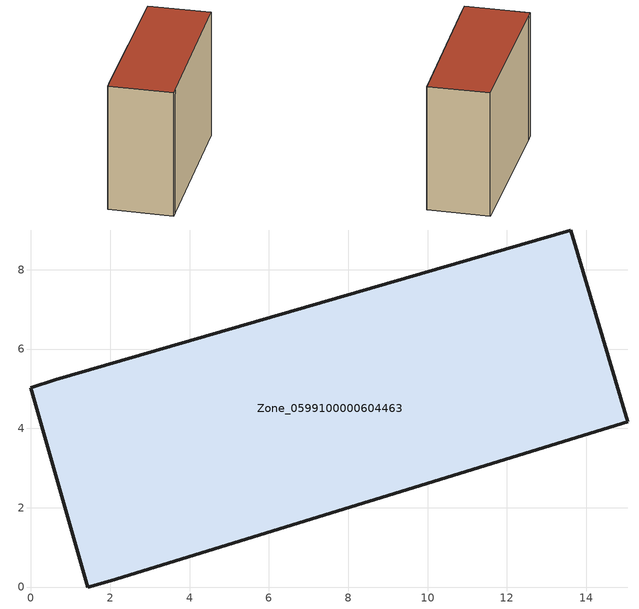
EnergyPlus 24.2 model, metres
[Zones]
Zone_0599100000604463
 floor ground (C_G): 0,5.03 0.61,5.23 13.6,9 15.04,4.17 2.01,0.16 1.43,0 z0
 wall outside (C_F): 0.61,5.23 0,5.03 1.43,0 2.01,0.16 15.04,4.17 13.6,9 0.61,5.23 z0:10.66
 roof outside (C_R): 15.04,4.17 13.6,9 0.61,5.23 0,5.03 1.43,0 2.01,0.16 z10.66
[BUILDING]
Pand.0599100000604463: North Axis=0; Terrain=City; Loads Convergence Tolerance Value=0.04; Temperature Convergence Tolerance Value=0.4; Solar Distribution=FullExterior; Maximum Number of Warmup Days=25; Minimum Number of Warmup Days=1
[Site:Location]
Rotterdam.The.Hague.AP_ZH_NLD Design_Conditions: Latitude=51.96; Longitude=4.45; Time Zone=1; Elevation=-4.5
[SITE:GROUNDTEMPERATURE:BUILDINGSURFACE]
18, 18, 18, 18, 18, 18, 18, 18, 18, 18, 18, 18
[MATERIAL] Thermal Absorptance=0.9; Solar Absorptance=0.7; Visible Absorptance=0.7
Name | Roughness | Thickness | Conductivity | Density | Specific Heat
G.TI.1946 | MediumSmooth | 0.15 | 1 | 540 | 1210
F.TI.1946 | Rough | 0.3 | 0.857143 | 1920 | 840
R.TI.1946 | MediumRough | 0.2 | 0.1 | 1500 | 1000
[CONSTRUCTION]
C_G: G.TI.1946
C_F: F.TI.1946
C_R: R.TI.1946
[ZONE]
Zone_0599100000604463: Type=1; Multiplier=1; Ceiling Height=Autocalculate; Volume=Autocalculate; Floor Area=autocalculate; Part of Total Floor Area=Yes
[ZONEINFILTRATION:DESIGNFLOWRATE]
Infil_Zone_0599100000604463: Zone or ZoneList or Space or SpaceList=Zone_0599100000604463; Schedule=AlwaysOn; Design Flow Rate Calculation Method=Flow/Area; Flow Rate per Floor Area=0.003; Constant Term Coefficient=1; Temperature Term Coefficient=0; Velocity Term Coefficient=0; Velocity Squared Term Coefficient=0
[HVACTEMPLATE:ZONE:IDEALLOADSAIRSYSTEM]
Zone_0599100000604463: Maximum Heating Supply Air Temperature=50; Minimum Cooling Supply Air Temperature=13; Maximum Heating Supply Air Humidity Ratio=0.0156; Minimum Cooling Supply Air Humidity Ratio=0.0077; Heating Limit=NoLimit; Cooling Limit=NoLimit; Dehumidification Control Type=ConstantSensibleHeatRatio; Cooling Sensible Heat Ratio=0.7; Dehumidification Setpoint=60; Humidification Control Type=None; Humidification Setpoint=30; Outdoor Air Method=None; Outdoor Air Flow Rate per Person=0.00944; Outdoor Air Flow Rate per Zone Floor Area=0; Outdoor Air Flow Rate per Zone=0; Demand Controlled Ventilation Type=None; Outdoor Air Economizer Type=NoEconomizer; Heat Recovery Type=None; Sensible Heat Recovery Effectiveness=0.7; Latent Heat Recovery Effectiveness=0.65
[ZONECONTROL:THERMOSTAT]
ThermostatControl_Zone_0599100000604463: Zone or ZoneList=Zone_0599100000604463; Control Type Schedule=DualSetpointControlType; Control 1=Thermostat_Zone_0599100000604463; Temperature Difference Between Cutout And Setpoint=0
[THERMOSTATSETPOINT:DUALSETPOINT]
Thermostat_Zone_0599100000604463: Heating Setpoint Temperature Schedule=HeatingSetpoint_Zone_0599100000604463; Cooling Setpoint Temperature Schedule=CoolingSetpoint_Zone_0599100000604463
[SCHEDULE:COMPACT]
HeatingSetpoint_Zone_0599100000604463: Through: 12/31, For: AllDays, Until: 24:00, 21
CoolingSetpoint_Zone_0599100000604463: Through: 12/31, For: AllDays, Until: 24:00, 24
DualSetpointControlType: Through: 12/31, For: AllDays, Until: 24:00, 4
AlwaysOn: Through: 12/31, For: AllDays, Until: 24:00, 1
